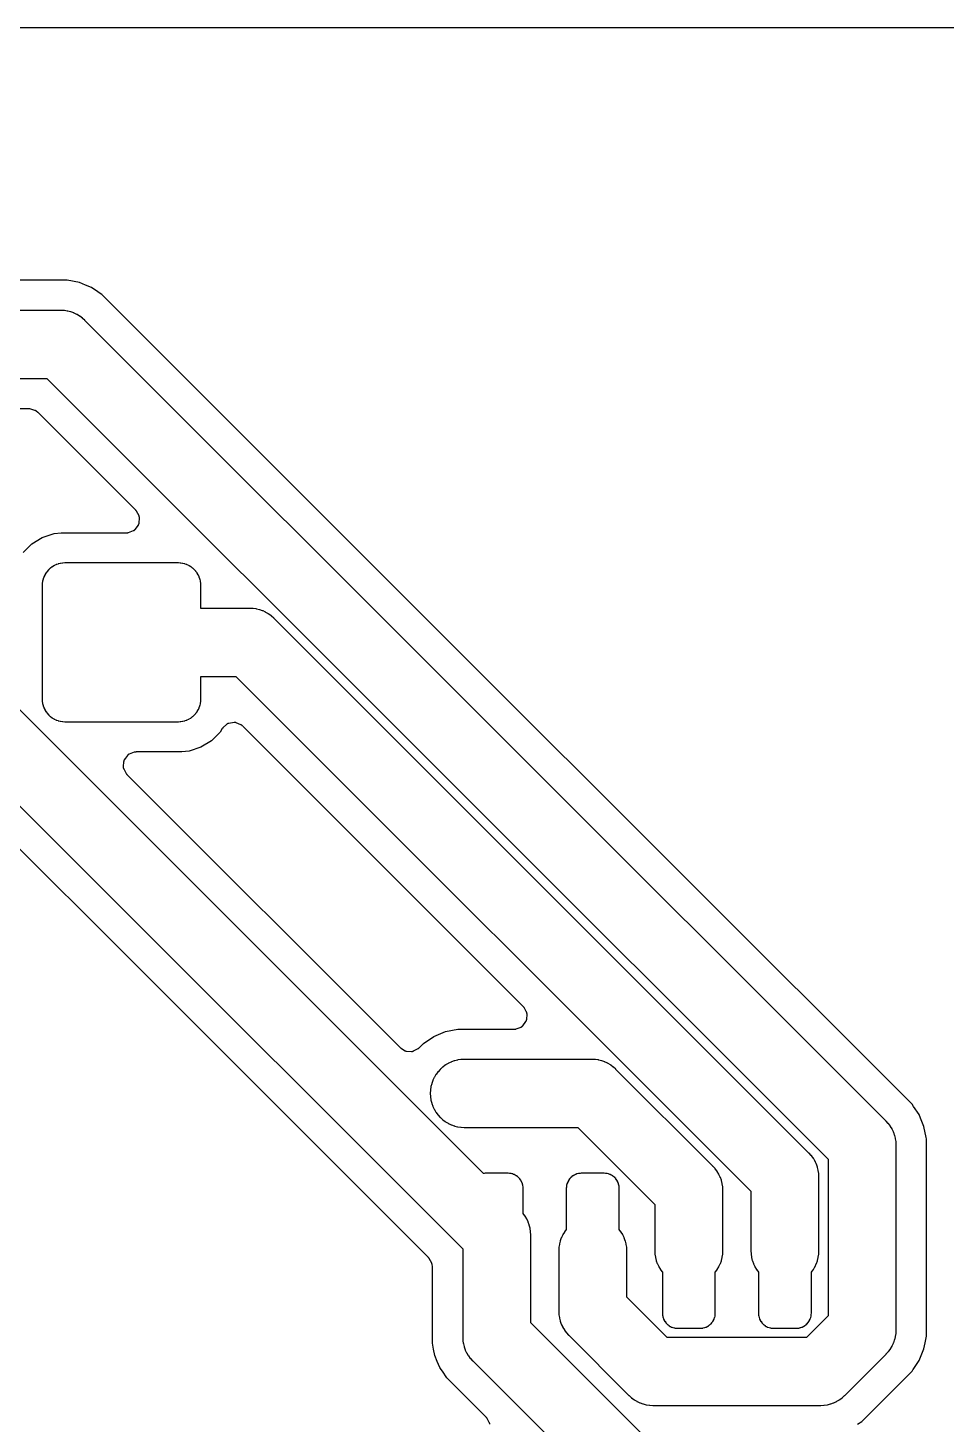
# Model space of a CAD drawing. Header units: metres. Extents: x 60.5 to 129.5, y -129.5 to -80.5.
# Drawn here: x 85.84 to 97.98, y -98.92 to -80.45 of the extents above; entities that cross this region are included whole.
import ezdxf

# ---------------------------------------------------------------- set-up
doc = ezdxf.new("R2010")
doc.units = ezdxf.units.M

msp = doc.modelspace()

# ---------------------------------------------------------------- linework, layer by layer
for points in [[(129.375, -80.451), (60.625, -80.451)], [(96.811, -98.923), (96.866, -98.887), (97.532, -98.221), (97.541, -98.207), (97.546, -98.2), (97.546, -98.2), (97.625, -98.081), (97.689, -97.927), (97.704, -97.849), (97.721, -97.762), (97.721, -95.148), (97.718, -95.132), (97.689, -94.984), (97.644, -94.875), (97.625, -94.829), (97.552, -94.72), (97.532, -94.69), (91.422, -88.58), (86.82, -83.978), (86.77, -83.945), (86.77, -83.945), (86.765, -83.942), (86.681, -83.885), (86.603, -83.853), (86.526, -83.821), (86.362, -83.788), (77.569, -83.788)], [(77.839, -85.089), (86.091, -85.089), (96.421, -95.419), (96.421, -97.492), (96.137, -97.776), (94.293, -97.776), (93.76, -97.243), (93.76, -96.63), (93.76, -96.629), (93.76, -96.628), (93.758, -96.588), (93.758, -96.587), (93.758, -96.586), (93.758, -96.585), (93.758, -96.583), (93.752, -96.545), (93.752, -96.543), (93.752, -96.542), (93.751, -96.541), (93.751, -96.54), (93.741, -96.502), (93.741, -96.5), (93.741, -96.499), (93.74, -96.498), (93.74, -96.497), (93.727, -96.46), (93.726, -96.459), (93.726, -96.458), (93.725, -96.457), (93.725, -96.455), (93.708, -96.42), (93.708, -96.419), (93.707, -96.418), (93.706, -96.417), (93.706, -96.416), (93.686, -96.382), (93.685, -96.381), (93.684, -96.38), (93.684, -96.379), (93.683, -96.378), (93.66, -96.347), (93.66, -95.805), (93.66, -95.804), (93.66, -95.803), (93.659, -95.788), (93.659, -95.787), (93.659, -95.785), (93.659, -95.784), (93.659, -95.783), (93.657, -95.768), (93.656, -95.767), (93.656, -95.766), (93.656, -95.765), (93.656, -95.764), (93.652, -95.749), (93.652, -95.748), (93.651, -95.747), (93.651, -95.746), (93.651, -95.745), (93.646, -95.731), (93.645, -95.73), (93.645, -95.728), (93.644, -95.727), (93.644, -95.726), (93.637, -95.713), (93.637, -95.712), (93.636, -95.711), (93.636, -95.71), (93.635, -95.709), (93.628, -95.696), (93.627, -95.695), (93.626, -95.694), (93.626, -95.693), (93.625, -95.692), (93.616, -95.68), (93.615, -95.679), (93.615, -95.678), (93.614, -95.677), (93.613, -95.676), (93.603, -95.665), (93.602, -95.664), (93.601, -95.664), (93.601, -95.663), (93.6, -95.662), (93.589, -95.652), (93.588, -95.651), (93.587, -95.65), (93.586, -95.65), (93.585, -95.649), (93.573, -95.64), (93.572, -95.639), (93.571, -95.639), (93.57, -95.638), (93.569, -95.637), (93.556, -95.63), (93.555, -95.629), (93.554, -95.629), (93.553, -95.628), (93.552, -95.628), (93.539, -95.621), (93.538, -95.621), (93.537, -95.62), (93.535, -95.62), (93.534, -95.619), (93.52, -95.614), (93.519, -95.614), (93.518, -95.614), (93.517, -95.613), (93.516, -95.613), (93.501, -95.609), (93.5, -95.609), (93.499, -95.609), (93.498, -95.609), (93.497, -95.608), (93.482, -95.606), (93.481, -95.606), (93.48, -95.606), (93.478, -95.606), (93.477, -95.606), (93.462, -95.605), (93.461, -95.605), (93.46, -95.605), (93.16, -95.605), (93.159, -95.605), (93.158, -95.605), (93.143, -95.606), (93.142, -95.606), (93.14, -95.606), (93.139, -95.606), (93.138, -95.606), (93.123, -95.608), (93.122, -95.609), (93.121, -95.609), (93.12, -95.609), (93.119, -95.609), (93.104, -95.613), (93.103, -95.613), (93.102, -95.614), (93.101, -95.614), (93.1, -95.614), (93.086, -95.619), (93.085, -95.62), (93.083, -95.62), (93.082, -95.621), (93.081, -95.621), (93.068, -95.628), (93.067, -95.628), (93.066, -95.629), (93.065, -95.629), (93.064, -95.63), (93.051, -95.637), (93.05, -95.638), (93.049, -95.639), (93.048, -95.639), (93.047, -95.64), (93.035, -95.649), (93.034, -95.65), (93.033, -95.65), (93.032, -95.651), (93.031, -95.652), (93.02, -95.662), (93.019, -95.663), (93.019, -95.664), (93.018, -95.664), (93.017, -95.665), (93.007, -95.676), (93.006, -95.677), (93.005, -95.678), (93.005, -95.679), (93.004, -95.68), (92.995, -95.692), (92.994, -95.693), (92.994, -95.694), (92.993, -95.695), (92.992, -95.696), (92.985, -95.709), (92.984, -95.71), (92.984, -95.711), (92.983, -95.712), (92.983, -95.713), (92.976, -95.726), (92.976, -95.727), (92.975, -95.728), (92.975, -95.73), (92.974, -95.731), (92.969, -95.745), (92.969, -95.746), (92.969, -95.747), (92.968, -95.748), (92.968, -95.749), (92.964, -95.764), (92.964, -95.765), (92.964, -95.766), (92.964, -95.767), (92.963, -95.768), (92.961, -95.783), (92.961, -95.784), (92.961, -95.785), (92.961, -95.787), (92.961, -95.788), (92.96, -95.803), (92.96, -95.804), (92.96, -95.805), (92.96, -96.347), (92.937, -96.378), (92.936, -96.379), (92.936, -96.38), (92.935, -96.381), (92.934, -96.382), (92.914, -96.416), (92.914, -96.417), (92.913, -96.418), (92.912, -96.419), (92.912, -96.42), (92.895, -96.455), (92.895, -96.457), (92.894, -96.458), (92.894, -96.459), (92.893, -96.46), (92.88, -96.497), (92.88, -96.498), (92.879, -96.499), (92.879, -96.5), (92.879, -96.502), (92.869, -96.54), (92.869, -96.541), (92.868, -96.542), (92.868, -96.543), (92.868, -96.545), (92.862, -96.583), (92.862, -96.585), (92.862, -96.586), (92.862, -96.587), (92.862, -96.588), (92.86, -96.628), (92.86, -96.629), (92.86, -96.63), (92.86, -97.43), (92.86, -97.431), (92.86, -97.432), (92.862, -97.471), (92.862, -97.472), (92.862, -97.474), (92.862, -97.475), (92.862, -97.476), (92.868, -97.515), (92.868, -97.516), (92.868, -97.517), (92.869, -97.519), (92.869, -97.52), (92.879, -97.558), (92.879, -97.559), (92.879, -97.56), (92.88, -97.561), (92.88, -97.563), (92.893, -97.6), (92.894, -97.601), (92.894, -97.602), (92.895, -97.603), (92.895, -97.604), (92.903, -97.621), (92.912, -97.64), (92.912, -97.641), (92.913, -97.642), (92.914, -97.643), (92.914, -97.644), (92.934, -97.678), (92.935, -97.679), (92.936, -97.68), (92.936, -97.681), (92.937, -97.682), (92.96, -97.713), (92.961, -97.714), (92.962, -97.715), (92.963, -97.716), (92.964, -97.717), (92.99, -97.746), (92.991, -97.747), (92.992, -97.748), (93.788, -98.544), (93.789, -98.545), (93.79, -98.546), (93.819, -98.572), (93.82, -98.573), (93.821, -98.574), (93.822, -98.575), (93.823, -98.576), (93.854, -98.599), (93.855, -98.6), (93.856, -98.6), (93.857, -98.601), (93.858, -98.602), (93.892, -98.622), (93.893, -98.622), (93.894, -98.623), (93.895, -98.624), (93.896, -98.624), (93.932, -98.641), (93.933, -98.641), (93.934, -98.642), (93.935, -98.642), (93.936, -98.643), (93.973, -98.656), (93.975, -98.656), (93.976, -98.657), (93.977, -98.657), (93.978, -98.657), (94.016, -98.667), (94.017, -98.667), (94.019, -98.668), (94.02, -98.668), (94.021, -98.668), (94.06, -98.674), (94.061, -98.674), (94.062, -98.674), (94.064, -98.674), (94.065, -98.674), (94.104, -98.676), (94.105, -98.676), (94.106, -98.676), (96.324, -98.676), (96.325, -98.676), (96.326, -98.676), (96.365, -98.674), (96.366, -98.674), (96.368, -98.674), (96.369, -98.674), (96.37, -98.674), (96.409, -98.668), (96.41, -98.668), (96.411, -98.668), (96.413, -98.667), (96.414, -98.667), (96.452, -98.657), (96.453, -98.657), (96.454, -98.657), (96.455, -98.656), (96.457, -98.656), (96.494, -98.643), (96.495, -98.642), (96.496, -98.642), (96.497, -98.641), (96.498, -98.641), (96.534, -98.624), (96.535, -98.624), (96.536, -98.623), (96.537, -98.622), (96.538, -98.622), (96.572, -98.602), (96.573, -98.601), (96.574, -98.6), (96.575, -98.6), (96.576, -98.599), (96.607, -98.576), (96.608, -98.575), (96.609, -98.574), (96.61, -98.573), (96.611, -98.572), (96.64, -98.546), (96.641, -98.545), (96.642, -98.544), (97.189, -97.997), (97.19, -97.996), (97.191, -97.995), (97.217, -97.966), (97.218, -97.965), (97.219, -97.964), (97.22, -97.963), (97.221, -97.962), (97.244, -97.931), (97.245, -97.93), (97.245, -97.929), (97.246, -97.928), (97.247, -97.927), (97.267, -97.893), (97.267, -97.892), (97.268, -97.891), (97.269, -97.89), (97.269, -97.889), (97.286, -97.853), (97.286, -97.852), (97.287, -97.851), (97.287, -97.85), (97.288, -97.849), (97.301, -97.812), (97.301, -97.81), (97.302, -97.809), (97.302, -97.808), (97.302, -97.807), (97.312, -97.769), (97.312, -97.768), (97.313, -97.766), (97.313, -97.765), (97.313, -97.764), (97.319, -97.725), (97.319, -97.724), (97.319, -97.723), (97.319, -97.721), (97.319, -97.72), (97.321, -97.681), (97.321, -97.68), (97.321, -97.679), (97.321, -95.232), (97.321, -95.231), (97.321, -95.23), (97.319, -95.19), (97.319, -95.189), (97.319, -95.188), (97.319, -95.187), (97.319, -95.186), (97.313, -95.147), (97.313, -95.145), (97.313, -95.144), (97.312, -95.143), (97.312, -95.142), (97.302, -95.104), (97.302, -95.103), (97.302, -95.101), (97.301, -95.1), (97.301, -95.099), (97.288, -95.062), (97.287, -95.061), (97.287, -95.06), (97.286, -95.059), (97.286, -95.058), (97.269, -95.022), (97.269, -95.021), (97.268, -95.02), (97.267, -95.019), (97.267, -95.018), (97.247, -94.984), (97.246, -94.983), (97.245, -94.982), (97.245, -94.981), (97.244, -94.98), (97.221, -94.948), (97.22, -94.947), (97.219, -94.946), (97.218, -94.946), (97.217, -94.945), (97.191, -94.916), (97.19, -94.915), (97.189, -94.914), (86.596, -84.321), (86.595, -84.32), (86.594, -84.319), (86.565, -84.293), (86.564, -84.292), (86.564, -84.291), (86.563, -84.29), (86.562, -84.289), (86.53, -84.266), (86.529, -84.265), (86.528, -84.265), (86.527, -84.264), (86.526, -84.263), (86.492, -84.243), (86.491, -84.243), (86.49, -84.242), (86.489, -84.241), (86.488, -84.241), (86.452, -84.224), (86.451, -84.224), (86.45, -84.223), (86.449, -84.223), (86.448, -84.222), (86.411, -84.209), (86.41, -84.209), (86.409, -84.208), (86.407, -84.208), (86.406, -84.208), (86.368, -84.198), (86.367, -84.198), (86.366, -84.197), (86.365, -84.197), (86.363, -84.197), (86.324, -84.191), (86.323, -84.191), (86.322, -84.191), (86.321, -84.191), (86.32, -84.191), (86.28, -84.189), (86.279, -84.189), (86.278, -84.189), (77.653, -84.189)], [(85.777, -87.393), (85.893, -87.277), (86.032, -87.191), (86.188, -87.139), (86.283, -87.129), (87.146, -87.129), (87.147, -87.129), (87.156, -87.129), (87.157, -87.129), (87.159, -87.129), (87.16, -87.129), (87.161, -87.129), (87.162, -87.129), (87.164, -87.128), (87.165, -87.128), (87.166, -87.128), (87.167, -87.128), (87.168, -87.127), (87.17, -87.127), (87.171, -87.126), (87.172, -87.126), (87.237, -87.102), (87.238, -87.101), (87.24, -87.101), (87.241, -87.1), (87.242, -87.1), (87.243, -87.099), (87.244, -87.099), (87.245, -87.098), (87.246, -87.097), (87.247, -87.097), (87.248, -87.096), (87.249, -87.095), (87.25, -87.094), (87.251, -87.094), (87.252, -87.093), (87.253, -87.092), (87.254, -87.091), (87.255, -87.09), (87.256, -87.089), (87.257, -87.089), (87.258, -87.088), (87.258, -87.087), (87.259, -87.086), (87.26, -87.085), (87.302, -87.029), (87.302, -87.028), (87.303, -87.027), (87.304, -87.026), (87.305, -87.025), (87.305, -87.024), (87.306, -87.023), (87.306, -87.021), (87.307, -87.02), (87.307, -87.019), (87.308, -87.018), (87.308, -87.017), (87.309, -87.016), (87.309, -87.015), (87.31, -87.013), (87.31, -87.012), (87.31, -87.011), (87.311, -87.01), (87.311, -87.009), (87.311, -87.007), (87.311, -87.006), (87.311, -87.005), (87.311, -87.004), (87.312, -87.002), (87.317, -86.933), (87.317, -86.931), (87.317, -86.93), (87.317, -86.929), (87.317, -86.928), (87.317, -86.927), (87.317, -86.925), (87.316, -86.924), (87.316, -86.923), (87.316, -86.922), (87.316, -86.92), (87.316, -86.919), (87.315, -86.918), (87.315, -86.917), (87.315, -86.916), (87.314, -86.914), (87.314, -86.913), (87.314, -86.912), (87.313, -86.911), (87.313, -86.91), (87.312, -86.909), (87.312, -86.907), (87.311, -86.906), (87.311, -86.905), (87.277, -86.844), (87.277, -86.843), (87.276, -86.842), (87.275, -86.841), (87.275, -86.84), (87.274, -86.839), (87.273, -86.838), (87.273, -86.837), (87.272, -86.836), (87.271, -86.835), (87.27, -86.834), (87.269, -86.833), (87.269, -86.832), (85.977, -85.54), (85.976, -85.54), (85.975, -85.539), (85.974, -85.538), (85.973, -85.537), (85.952, -85.52), (85.951, -85.519), (85.95, -85.519), (85.949, -85.518), (85.948, -85.517), (85.947, -85.517), (85.946, -85.516), (85.945, -85.515), (85.944, -85.515), (85.943, -85.514), (85.942, -85.514), (85.94, -85.513), (85.939, -85.513), (85.938, -85.512), (85.937, -85.512), (85.936, -85.512), (85.935, -85.511), (85.868, -85.492), (85.866, -85.491), (85.865, -85.491), (85.864, -85.491), (85.863, -85.49), (85.862, -85.49), (85.861, -85.49), (85.859, -85.49), (85.858, -85.49), (85.857, -85.49), (85.856, -85.49), (85.855, -85.49), (85.854, -85.49), (82.874, -85.49)], [(94.44, -99.534), (92.49, -97.584), (92.49, -96.42), (92.49, -96.419), (92.49, -96.418), (92.488, -96.378), (92.488, -96.377), (92.488, -96.376), (92.488, -96.375), (92.488, -96.373), (92.482, -96.335), (92.482, -96.333), (92.482, -96.332), (92.481, -96.331), (92.481, -96.33), (92.471, -96.292), (92.471, -96.29), (92.471, -96.289), (92.47, -96.288), (92.47, -96.287), (92.457, -96.25), (92.456, -96.249), (92.456, -96.248), (92.455, -96.247), (92.455, -96.245), (92.438, -96.21), (92.438, -96.209), (92.437, -96.208), (92.436, -96.207), (92.436, -96.206), (92.416, -96.172), (92.415, -96.171), (92.414, -96.17), (92.414, -96.169), (92.413, -96.168), (92.39, -96.137), (92.39, -95.805), (92.39, -95.804), (92.39, -95.803), (92.389, -95.788), (92.389, -95.787), (92.389, -95.785), (92.389, -95.784), (92.389, -95.783), (92.387, -95.768), (92.386, -95.767), (92.386, -95.766), (92.386, -95.765), (92.386, -95.764), (92.382, -95.749), (92.382, -95.748), (92.381, -95.747), (92.381, -95.746), (92.381, -95.745), (92.376, -95.731), (92.375, -95.73), (92.375, -95.728), (92.374, -95.727), (92.374, -95.726), (92.367, -95.713), (92.367, -95.712), (92.366, -95.711), (92.366, -95.71), (92.365, -95.709), (92.358, -95.696), (92.357, -95.695), (92.356, -95.694), (92.356, -95.693), (92.355, -95.692), (92.346, -95.68), (92.345, -95.679), (92.345, -95.678), (92.344, -95.677), (92.343, -95.676), (92.333, -95.665), (92.332, -95.664), (92.331, -95.664), (92.331, -95.663), (92.33, -95.662), (92.319, -95.652), (92.318, -95.651), (92.317, -95.65), (92.316, -95.65), (92.315, -95.649), (92.303, -95.64), (92.302, -95.639), (92.301, -95.639), (92.3, -95.638), (92.299, -95.637), (92.286, -95.63), (92.285, -95.629), (92.284, -95.629), (92.283, -95.628), (92.282, -95.628), (92.269, -95.621), (92.268, -95.621), (92.267, -95.62), (92.265, -95.62), (92.264, -95.619), (92.25, -95.614), (92.249, -95.614), (92.248, -95.614), (92.247, -95.613), (92.246, -95.613), (92.231, -95.609), (92.23, -95.609), (92.229, -95.609), (92.228, -95.609), (92.227, -95.608), (92.212, -95.606), (92.211, -95.606), (92.21, -95.606), (92.208, -95.606), (92.207, -95.606), (92.192, -95.605), (92.191, -95.605), (92.19, -95.605), (91.89, -95.605), (91.889, -95.605), (91.888, -95.605), (91.873, -95.606), (91.872, -95.606), (91.87, -95.606), (91.869, -95.606), (91.868, -95.606), (91.864, -95.607), (82.322, -86.065)], [(81.685, -86.702), (91.59, -96.606), (91.59, -97.77), (91.59, -97.771), (91.59, -97.772), (91.592, -97.812), (91.592, -97.813), (91.592, -97.814), (91.592, -97.815), (91.592, -97.817), (91.598, -97.855), (91.598, -97.857), (91.598, -97.858), (91.599, -97.859), (91.599, -97.86), (91.609, -97.898), (91.609, -97.9), (91.609, -97.901), (91.61, -97.902), (91.61, -97.903), (91.623, -97.94), (91.624, -97.941), (91.624, -97.942), (91.625, -97.943), (91.625, -97.945), (91.642, -97.98), (91.642, -97.981), (91.643, -97.982), (91.644, -97.983), (91.644, -97.984), (91.664, -98.018), (91.665, -98.019), (91.666, -98.02), (91.666, -98.021), (91.667, -98.022), (91.69, -98.054), (91.691, -98.055), (91.692, -98.056), (91.693, -98.057), (91.694, -98.057), (91.72, -98.087), (91.721, -98.087), (91.722, -98.088), (93.936, -100.302)], [(91.951, -98.924), (91.951, -98.923), (91.951, -98.922), (91.95, -98.921), (91.95, -98.92), (91.95, -98.918), (91.949, -98.917), (91.949, -98.916), (91.948, -98.915), (91.948, -98.914), (91.947, -98.913), (91.947, -98.911), (91.946, -98.91), (91.946, -98.909), (91.912, -98.848), (91.912, -98.847), (91.911, -98.846), (91.91, -98.845), (91.91, -98.844), (91.909, -98.843), (91.908, -98.842), (91.908, -98.841), (91.907, -98.84), (91.906, -98.839), (91.905, -98.838), (91.905, -98.837), (91.904, -98.836), (91.379, -98.312), (91.321, -98.225), (91.304, -98.2), (91.286, -98.173), (91.254, -98.095), (91.222, -98.018), (91.205, -97.931), (91.189, -97.854), (91.189, -96.844), (91.189, -96.843), (91.189, -96.842), (91.189, -96.84), (91.189, -96.839), (91.186, -96.813), (91.186, -96.811), (91.186, -96.81), (91.186, -96.809), (91.186, -96.808), (91.185, -96.807), (91.185, -96.805), (91.185, -96.804), (91.184, -96.803), (91.184, -96.802), (91.184, -96.801), (91.183, -96.8), (91.183, -96.798), (91.182, -96.797), (91.182, -96.796), (91.181, -96.795), (91.181, -96.794), (91.147, -96.733), (91.146, -96.732), (91.146, -96.731), (91.145, -96.73), (91.145, -96.729), (91.144, -96.728), (91.143, -96.727), (91.142, -96.726), (91.142, -96.725), (91.141, -96.724), (91.14, -96.723), (91.139, -96.722), (91.139, -96.721), (81.575, -87.158)], [(86.03, -87.83), (86.03, -89.33), (86.03, -89.331), (86.03, -89.332), (86.031, -89.357), (86.031, -89.358), (86.031, -89.359), (86.032, -89.361), (86.032, -89.362), (86.035, -89.386), (86.036, -89.387), (86.036, -89.389), (86.036, -89.39), (86.036, -89.391), (86.042, -89.415), (86.043, -89.416), (86.043, -89.417), (86.043, -89.418), (86.044, -89.419), (86.052, -89.443), (86.052, -89.444), (86.053, -89.445), (86.053, -89.446), (86.054, -89.447), (86.064, -89.469), (86.065, -89.47), (86.065, -89.471), (86.066, -89.472), (86.067, -89.474), (86.079, -89.495), (86.08, -89.496), (86.081, -89.497), (86.081, -89.498), (86.082, -89.499), (86.097, -89.518), (86.097, -89.519), (86.098, -89.52), (86.099, -89.521), (86.1, -89.522), (86.116, -89.54), (86.117, -89.541), (86.118, -89.542), (86.119, -89.543), (86.12, -89.544), (86.138, -89.56), (86.139, -89.561), (86.14, -89.562), (86.141, -89.563), (86.142, -89.563), (86.161, -89.578), (86.162, -89.579), (86.163, -89.579), (86.164, -89.58), (86.165, -89.581), (86.186, -89.593), (86.188, -89.594), (86.189, -89.595), (86.19, -89.595), (86.191, -89.596), (86.213, -89.606), (86.214, -89.607), (86.215, -89.607), (86.216, -89.608), (86.217, -89.608), (86.241, -89.616), (86.242, -89.617), (86.243, -89.617), (86.244, -89.617), (86.245, -89.618), (86.269, -89.624), (86.27, -89.624), (86.271, -89.624), (86.273, -89.624), (86.274, -89.625), (86.298, -89.628), (86.299, -89.628), (86.301, -89.629), (86.302, -89.629), (86.303, -89.629), (86.328, -89.63), (86.329, -89.63), (86.33, -89.63), (87.83, -89.63), (87.831, -89.63), (87.832, -89.63), (87.857, -89.629), (87.858, -89.629), (87.859, -89.629), (87.861, -89.628), (87.862, -89.628), (87.886, -89.625), (87.887, -89.624), (87.889, -89.624), (87.89, -89.624), (87.891, -89.624), (87.915, -89.618), (87.916, -89.617), (87.917, -89.617), (87.918, -89.617), (87.919, -89.616), (87.943, -89.608), (87.944, -89.608), (87.945, -89.607), (87.946, -89.607), (87.947, -89.606), (87.969, -89.596), (87.97, -89.595), (87.971, -89.595), (87.972, -89.594), (87.974, -89.593), (87.995, -89.581), (87.996, -89.58), (87.997, -89.579), (87.998, -89.579), (87.999, -89.578), (88.018, -89.563), (88.019, -89.563), (88.02, -89.562), (88.021, -89.561), (88.022, -89.56), (88.04, -89.544), (88.041, -89.543), (88.042, -89.542), (88.043, -89.541), (88.044, -89.54), (88.06, -89.522), (88.061, -89.521), (88.062, -89.52), (88.063, -89.519), (88.063, -89.518), (88.078, -89.499), (88.079, -89.498), (88.079, -89.497), (88.08, -89.496), (88.081, -89.495), (88.093, -89.474), (88.094, -89.472), (88.095, -89.471), (88.095, -89.47), (88.096, -89.469), (88.106, -89.447), (88.107, -89.446), (88.107, -89.445), (88.108, -89.444), (88.108, -89.443), (88.116, -89.419), (88.117, -89.418), (88.117, -89.417), (88.117, -89.416), (88.118, -89.415), (88.124, -89.391), (88.124, -89.39), (88.124, -89.389), (88.124, -89.387), (88.125, -89.386), (88.128, -89.362), (88.128, -89.361), (88.129, -89.359), (88.129, -89.358), (88.129, -89.357), (88.13, -89.332), (88.13, -89.331), (88.13, -89.33), (88.13, -89.03), (88.589, -89.03), (95.4, -95.841), (95.4, -96.63), (95.4, -96.631), (95.4, -96.632), (95.402, -96.672), (95.402, -96.673), (95.402, -96.674), (95.402, -96.675), (95.402, -96.677), (95.408, -96.715), (95.408, -96.717), (95.408, -96.718), (95.409, -96.719), (95.409, -96.72), (95.419, -96.758), (95.419, -96.76), (95.419, -96.761), (95.42, -96.762), (95.42, -96.763), (95.433, -96.8), (95.434, -96.801), (95.434, -96.802), (95.435, -96.803), (95.435, -96.805), (95.452, -96.84), (95.452, -96.841), (95.453, -96.842), (95.454, -96.843), (95.454, -96.844), (95.474, -96.878), (95.475, -96.879), (95.476, -96.88), (95.476, -96.881), (95.477, -96.882), (95.5, -96.913), (95.5, -97.455), (95.5, -97.456), (95.5, -97.457), (95.501, -97.472), (95.501, -97.473), (95.501, -97.475), (95.501, -97.476), (95.501, -97.477), (95.503, -97.492), (95.504, -97.493), (95.504, -97.494), (95.504, -97.495), (95.504, -97.496), (95.508, -97.511), (95.508, -97.512), (95.509, -97.513), (95.509, -97.514), (95.509, -97.515), (95.514, -97.529), (95.515, -97.53), (95.515, -97.532), (95.516, -97.533), (95.516, -97.534), (95.523, -97.547), (95.523, -97.548), (95.524, -97.549), (95.524, -97.55), (95.525, -97.551), (95.532, -97.564), (95.533, -97.565), (95.534, -97.566), (95.534, -97.567), (95.535, -97.568), (95.544, -97.58), (95.545, -97.581), (95.545, -97.582), (95.546, -97.583), (95.547, -97.584), (95.557, -97.595), (95.558, -97.596), (95.559, -97.596), (95.559, -97.597), (95.56, -97.598), (95.571, -97.608), (95.572, -97.609), (95.573, -97.61), (95.574, -97.61), (95.575, -97.611), (95.587, -97.62), (95.588, -97.621), (95.589, -97.621), (95.59, -97.622), (95.591, -97.623), (95.604, -97.63), (95.605, -97.631), (95.606, -97.631), (95.607, -97.632), (95.608, -97.632), (95.621, -97.639), (95.622, -97.639), (95.623, -97.64), (95.625, -97.64), (95.626, -97.641), (95.64, -97.646), (95.641, -97.646), (95.642, -97.646), (95.643, -97.647), (95.644, -97.647), (95.659, -97.651), (95.66, -97.651), (95.661, -97.651), (95.662, -97.651), (95.663, -97.652), (95.678, -97.654), (95.679, -97.654), (95.68, -97.654), (95.682, -97.654), (95.683, -97.654), (95.698, -97.655), (95.699, -97.655), (95.7, -97.655), (96, -97.655), (96.001, -97.655), (96.002, -97.655), (96.017, -97.654), (96.018, -97.654), (96.02, -97.654), (96.021, -97.654), (96.022, -97.654), (96.037, -97.652), (96.038, -97.651), (96.039, -97.651), (96.04, -97.651), (96.041, -97.651), (96.056, -97.647), (96.057, -97.647), (96.058, -97.646), (96.059, -97.646), (96.06, -97.646), (96.074, -97.641), (96.075, -97.64), (96.077, -97.64), (96.078, -97.639), (96.079, -97.639), (96.092, -97.632), (96.093, -97.632), (96.094, -97.631), (96.095, -97.631), (96.096, -97.63), (96.109, -97.623), (96.11, -97.622), (96.111, -97.621), (96.112, -97.621), (96.113, -97.62), (96.125, -97.611), (96.126, -97.61), (96.127, -97.61), (96.128, -97.609), (96.129, -97.608), (96.14, -97.598), (96.141, -97.597), (96.141, -97.596), (96.142, -97.596), (96.143, -97.595), (96.153, -97.584), (96.154, -97.583), (96.155, -97.582), (96.155, -97.581), (96.156, -97.58), (96.165, -97.568), (96.166, -97.567), (96.166, -97.566), (96.167, -97.565), (96.168, -97.564), (96.175, -97.551), (96.176, -97.55), (96.176, -97.549), (96.177, -97.548), (96.177, -97.547), (96.184, -97.534), (96.184, -97.533), (96.185, -97.532), (96.185, -97.53), (96.186, -97.529), (96.191, -97.515), (96.191, -97.514), (96.191, -97.513), (96.192, -97.512), (96.192, -97.511), (96.196, -97.496), (96.196, -97.495), (96.196, -97.494), (96.196, -97.493), (96.197, -97.492), (96.199, -97.477), (96.199, -97.476), (96.199, -97.475), (96.199, -97.473), (96.199, -97.472), (96.2, -97.457), (96.2, -97.456), (96.2, -97.455), (96.2, -96.913), (96.223, -96.882), (96.224, -96.881), (96.224, -96.88), (96.225, -96.879), (96.226, -96.878), (96.246, -96.844), (96.246, -96.843), (96.247, -96.842), (96.248, -96.841), (96.248, -96.84), (96.265, -96.805), (96.265, -96.803), (96.266, -96.802), (96.266, -96.801), (96.267, -96.8), (96.28, -96.763), (96.28, -96.762), (96.281, -96.761), (96.281, -96.76), (96.281, -96.758), (96.291, -96.72), (96.291, -96.719), (96.292, -96.718), (96.292, -96.717), (96.292, -96.715), (96.298, -96.677), (96.298, -96.675), (96.298, -96.674), (96.298, -96.673), (96.298, -96.672), (96.3, -96.632), (96.3, -96.631), (96.3, -96.63), (96.3, -95.655), (96.3, -95.654), (96.3, -95.653), (96.298, -95.613), (96.298, -95.612), (96.298, -95.611), (96.298, -95.61), (96.298, -95.608), (96.292, -95.57), (96.292, -95.568), (96.292, -95.567), (96.291, -95.566), (96.291, -95.565), (96.281, -95.527), (96.281, -95.525), (96.281, -95.524), (96.28, -95.523), (96.28, -95.522), (96.267, -95.485), (96.266, -95.484), (96.266, -95.483), (96.265, -95.482), (96.265, -95.48), (96.248, -95.445), (96.248, -95.444), (96.247, -95.443), (96.246, -95.442), (96.246, -95.441), (96.226, -95.407), (96.225, -95.406), (96.224, -95.405), (96.224, -95.404), (96.223, -95.403), (96.2, -95.371), (96.199, -95.37), (96.198, -95.369), (96.197, -95.368), (96.196, -95.368), (96.17, -95.338), (96.169, -95.338), (96.168, -95.337), (89.093, -88.262), (89.092, -88.261), (89.092, -88.26), (89.062, -88.234), (89.062, -88.233), (89.061, -88.232), (89.06, -88.231), (89.059, -88.23), (89.027, -88.207), (89.026, -88.206), (89.025, -88.206), (89.024, -88.205), (89.023, -88.204), (88.989, -88.184), (88.988, -88.184), (88.987, -88.183), (88.986, -88.182), (88.985, -88.182), (88.95, -88.165), (88.948, -88.165), (88.947, -88.164), (88.946, -88.164), (88.945, -88.163), (88.908, -88.15), (88.907, -88.15), (88.906, -88.149), (88.905, -88.149), (88.903, -88.149), (88.865, -88.139), (88.864, -88.139), (88.863, -88.138), (88.862, -88.138), (88.86, -88.138), (88.822, -88.132), (88.82, -88.132), (88.819, -88.132), (88.818, -88.132), (88.817, -88.132), (88.777, -88.13), (88.776, -88.13), (88.775, -88.13), (88.13, -88.13), (88.13, -87.83), (88.13, -87.829), (88.13, -87.828), (88.129, -87.803), (88.129, -87.802), (88.129, -87.801), (88.128, -87.799), (88.128, -87.798), (88.125, -87.774), (88.124, -87.773), (88.124, -87.771), (88.124, -87.77), (88.124, -87.769), (88.118, -87.745), (88.117, -87.744), (88.117, -87.743), (88.117, -87.742), (88.116, -87.741), (88.108, -87.717), (88.108, -87.716), (88.107, -87.715), (88.107, -87.714), (88.106, -87.713), (88.096, -87.691), (88.095, -87.69), (88.095, -87.689), (88.094, -87.688), (88.093, -87.686), (88.081, -87.665), (88.08, -87.664), (88.079, -87.663), (88.079, -87.662), (88.078, -87.661), (88.063, -87.642), (88.063, -87.641), (88.062, -87.64), (88.061, -87.639), (88.06, -87.638), (88.044, -87.62), (88.043, -87.619), (88.042, -87.618), (88.041, -87.617), (88.04, -87.616), (88.022, -87.6), (88.021, -87.599), (88.02, -87.598), (88.019, -87.597), (88.018, -87.597), (87.999, -87.582), (87.998, -87.581), (87.997, -87.581), (87.996, -87.58), (87.995, -87.579), (87.974, -87.567), (87.972, -87.566), (87.971, -87.565), (87.97, -87.565), (87.969, -87.564), (87.947, -87.554), (87.946, -87.553), (87.945, -87.553), (87.944, -87.552), (87.943, -87.552), (87.919, -87.544), (87.918, -87.543), (87.917, -87.543), (87.916, -87.543), (87.915, -87.542), (87.891, -87.536), (87.89, -87.536), (87.889, -87.536), (87.887, -87.536), (87.886, -87.535), (87.862, -87.532), (87.861, -87.532), (87.859, -87.531), (87.858, -87.531), (87.857, -87.531), (87.832, -87.53), (87.831, -87.53), (87.83, -87.53), (86.33, -87.53), (86.329, -87.53), (86.328, -87.53), (86.303, -87.531), (86.302, -87.531), (86.301, -87.531), (86.299, -87.532), (86.298, -87.532), (86.274, -87.535), (86.273, -87.536), (86.271, -87.536), (86.27, -87.536), (86.269, -87.536), (86.245, -87.542), (86.244, -87.543), (86.243, -87.543), (86.242, -87.543), (86.241, -87.544), (86.217, -87.552), (86.216, -87.552), (86.215, -87.553), (86.214, -87.553), (86.213, -87.554), (86.191, -87.564), (86.19, -87.565), (86.189, -87.565), (86.188, -87.566), (86.186, -87.567), (86.165, -87.579), (86.164, -87.58), (86.163, -87.581), (86.162, -87.581), (86.161, -87.582), (86.142, -87.597), (86.141, -87.597), (86.14, -87.598), (86.139, -87.599), (86.138, -87.6), (86.12, -87.616), (86.119, -87.617), (86.118, -87.618), (86.117, -87.619), (86.116, -87.62), (86.1, -87.638), (86.099, -87.639), (86.098, -87.64), (86.097, -87.641), (86.097, -87.642), (86.082, -87.661), (86.081, -87.662), (86.081, -87.663), (86.08, -87.664), (86.079, -87.665), (86.067, -87.686), (86.066, -87.688), (86.065, -87.689), (86.065, -87.69), (86.064, -87.691), (86.054, -87.713), (86.053, -87.714), (86.053, -87.715), (86.052, -87.716), (86.052, -87.717), (86.044, -87.741), (86.043, -87.742), (86.043, -87.743), (86.043, -87.744), (86.042, -87.745), (86.036, -87.769), (86.036, -87.77), (86.036, -87.771), (86.036, -87.773), (86.035, -87.774), (86.032, -87.798), (86.032, -87.799), (86.031, -87.801), (86.031, -87.802), (86.031, -87.803), (86.03, -87.828), (86.03, -87.829), (86.03, -87.83)], [(87.108, -90.255), (87.142, -90.316), (87.142, -90.317), (87.143, -90.318), (87.144, -90.319), (87.144, -90.32), (87.145, -90.321), (87.146, -90.322), (87.146, -90.323), (87.147, -90.324), (87.148, -90.325), (87.149, -90.326), (87.149, -90.327), (87.15, -90.328), (90.767, -93.944), (90.768, -93.945), (90.769, -93.946), (90.77, -93.947), (90.77, -93.947), (90.771, -93.948), (90.772, -93.949), (90.773, -93.95), (90.774, -93.95), (90.775, -93.951), (90.82, -93.979), (90.821, -93.98), (90.822, -93.981), (90.823, -93.981), (90.824, -93.982), (90.825, -93.982), (90.826, -93.983), (90.827, -93.983), (90.829, -93.984), (90.83, -93.984), (90.831, -93.985), (90.832, -93.985), (90.833, -93.985), (90.834, -93.986), (90.836, -93.986), (90.837, -93.986), (90.838, -93.987), (90.839, -93.987), (90.841, -93.987), (90.842, -93.987), (90.843, -93.987), (90.913, -93.992), (90.914, -93.992), (90.915, -93.992), (90.917, -93.992), (90.918, -93.992), (90.919, -93.992), (90.92, -93.992), (90.921, -93.992), (90.923, -93.992), (90.924, -93.992), (90.925, -93.992), (90.926, -93.991), (90.928, -93.991), (90.929, -93.991), (90.93, -93.99), (90.931, -93.99), (90.932, -93.99), (90.934, -93.989), (90.935, -93.989), (90.936, -93.988), (90.937, -93.988), (90.938, -93.987), (90.939, -93.987), (90.94, -93.986), (91.002, -93.953), (91.003, -93.952), (91.004, -93.952), (91.005, -93.951), (91.006, -93.95), (91.007, -93.95), (91.008, -93.949), (91.009, -93.948), (91.01, -93.947), (91.01, -93.947), (91.011, -93.946), (91.012, -93.945), (91.013, -93.944), (91.07, -93.887), (91.209, -93.794), (91.364, -93.73), (91.528, -93.698), (92.27, -93.698), (92.271, -93.698), (92.28, -93.697), (92.282, -93.697), (92.283, -93.697), (92.284, -93.697), (92.285, -93.697), (92.286, -93.697), (92.288, -93.696), (92.289, -93.696), (92.29, -93.696), (92.291, -93.696), (92.292, -93.695), (92.294, -93.695), (92.295, -93.694), (92.296, -93.694), (92.361, -93.67), (92.363, -93.669), (92.364, -93.669), (92.365, -93.668), (92.366, -93.668), (92.367, -93.667), (92.368, -93.667), (92.369, -93.666), (92.37, -93.665), (92.371, -93.665), (92.372, -93.664), (92.373, -93.663), (92.374, -93.662), (92.375, -93.662), (92.376, -93.661), (92.377, -93.66), (92.378, -93.659), (92.379, -93.658), (92.38, -93.658), (92.381, -93.657), (92.382, -93.656), (92.382, -93.655), (92.383, -93.654), (92.384, -93.653), (92.426, -93.597), (92.427, -93.596), (92.427, -93.595), (92.428, -93.594), (92.429, -93.593), (92.429, -93.592), (92.43, -93.591), (92.43, -93.589), (92.431, -93.588), (92.432, -93.587), (92.432, -93.586), (92.432, -93.585), (92.433, -93.584), (92.433, -93.583), (92.434, -93.581), (92.434, -93.58), (92.434, -93.579), (92.435, -93.578), (92.435, -93.577), (92.435, -93.575), (92.435, -93.574), (92.435, -93.573), (92.436, -93.572), (92.436, -93.57), (92.441, -93.501), (92.441, -93.5), (92.441, -93.498), (92.441, -93.497), (92.441, -93.496), (92.441, -93.495), (92.441, -93.493), (92.441, -93.492), (92.44, -93.491), (92.44, -93.49), (92.44, -93.488), (92.44, -93.487), (92.44, -93.486), (92.439, -93.485), (92.439, -93.484), (92.439, -93.482), (92.438, -93.481), (92.438, -93.48), (92.437, -93.479), (92.437, -93.478), (92.436, -93.477), (92.436, -93.475), (92.435, -93.474), (92.435, -93.473), (92.401, -93.412), (92.401, -93.411), (92.4, -93.41), (92.399, -93.409), (92.399, -93.408), (92.398, -93.407), (92.397, -93.406), (92.397, -93.405), (92.396, -93.404), (92.395, -93.403), (92.394, -93.402), (92.394, -93.401), (92.393, -93.401), (90.564, -91.571), (88.682, -89.69), (88.682, -89.689), (88.681, -89.689), (88.673, -89.681), (88.672, -89.68), (88.671, -89.679), (88.67, -89.679), (88.669, -89.678), (88.668, -89.677), (88.667, -89.676), (88.666, -89.676), (88.664, -89.675), (88.663, -89.674), (88.662, -89.674), (88.661, -89.673), (88.66, -89.673), (88.659, -89.672), (88.595, -89.644), (88.594, -89.644), (88.592, -89.643), (88.591, -89.643), (88.59, -89.643), (88.589, -89.642), (88.588, -89.642), (88.586, -89.642), (88.585, -89.641), (88.584, -89.641), (88.583, -89.641), (88.582, -89.641), (88.58, -89.641), (88.579, -89.64), (88.578, -89.64), (88.577, -89.64), (88.575, -89.64), (88.574, -89.64), (88.573, -89.64), (88.572, -89.64), (88.57, -89.64), (88.569, -89.641), (88.568, -89.641), (88.567, -89.641), (88.498, -89.652), (88.497, -89.652), (88.495, -89.653), (88.494, -89.653), (88.493, -89.653), (88.492, -89.653), (88.491, -89.654), (88.489, -89.654), (88.488, -89.655), (88.487, -89.655), (88.486, -89.656), (88.485, -89.656), (88.484, -89.657), (88.483, -89.657), (88.481, -89.658), (88.48, -89.658), (88.479, -89.659), (88.478, -89.66), (88.477, -89.66), (88.476, -89.661), (88.475, -89.662), (88.474, -89.663), (88.473, -89.663), (88.472, -89.664), (88.42, -89.711), (88.42, -89.712), (88.419, -89.713), (88.418, -89.713), (88.417, -89.714), (88.416, -89.715), (88.415, -89.716), (88.415, -89.717), (88.414, -89.718), (88.413, -89.719), (88.413, -89.72), (88.412, -89.721), (88.411, -89.722), (88.383, -89.767), (88.267, -89.883), (88.128, -89.969), (87.972, -90.021), (87.877, -90.03), (87.273, -90.03), (87.272, -90.031), (87.263, -90.031), (87.261, -90.031), (87.26, -90.031), (87.259, -90.031), (87.258, -90.031), (87.257, -90.031), (87.255, -90.032), (87.254, -90.032), (87.253, -90.032), (87.252, -90.032), (87.251, -90.033), (87.249, -90.033), (87.248, -90.034), (87.247, -90.034), (87.182, -90.058), (87.18, -90.059), (87.179, -90.059), (87.178, -90.06), (87.177, -90.06), (87.176, -90.061), (87.175, -90.061), (87.174, -90.062), (87.173, -90.063), (87.172, -90.063), (87.171, -90.064), (87.17, -90.065), (87.169, -90.066), (87.168, -90.066), (87.167, -90.067), (87.166, -90.068), (87.165, -90.069), (87.164, -90.07), (87.163, -90.071), (87.162, -90.071), (87.161, -90.072), (87.161, -90.073), (87.16, -90.074), (87.159, -90.075), (87.117, -90.131), (87.116, -90.132), (87.116, -90.133), (87.115, -90.134), (87.114, -90.135), (87.114, -90.136), (87.113, -90.137), (87.113, -90.139), (87.112, -90.14), (87.112, -90.141), (87.111, -90.142), (87.111, -90.143), (87.11, -90.144), (87.11, -90.145), (87.109, -90.147), (87.109, -90.148), (87.109, -90.149), (87.108, -90.15), (87.108, -90.151), (87.108, -90.153), (87.108, -90.154), (87.108, -90.155), (87.107, -90.156), (87.107, -90.158), (87.102, -90.227), (87.102, -90.229), (87.102, -90.23), (87.102, -90.231), (87.102, -90.232), (87.102, -90.233), (87.102, -90.235), (87.102, -90.236), (87.103, -90.237), (87.103, -90.238), (87.103, -90.24), (87.103, -90.241), (87.103, -90.242), (87.104, -90.243), (87.104, -90.244), (87.104, -90.246), (87.105, -90.247), (87.105, -90.248), (87.106, -90.249), (87.106, -90.25), (87.107, -90.251), (87.107, -90.253), (87.108, -90.254), (87.108, -90.255)], [(91.612, -94.998), (93.111, -94.998), (94.13, -96.017), (94.13, -96.63), (94.13, -96.631), (94.13, -96.632), (94.132, -96.672), (94.132, -96.673), (94.132, -96.674), (94.132, -96.675), (94.132, -96.677), (94.138, -96.715), (94.138, -96.717), (94.138, -96.718), (94.139, -96.719), (94.139, -96.72), (94.149, -96.758), (94.149, -96.76), (94.149, -96.761), (94.15, -96.762), (94.15, -96.763), (94.163, -96.8), (94.164, -96.801), (94.164, -96.802), (94.165, -96.803), (94.165, -96.805), (94.182, -96.84), (94.182, -96.841), (94.183, -96.842), (94.184, -96.843), (94.184, -96.844), (94.204, -96.878), (94.205, -96.879), (94.206, -96.88), (94.206, -96.881), (94.207, -96.882), (94.23, -96.913), (94.23, -97.455), (94.23, -97.456), (94.23, -97.457), (94.231, -97.472), (94.231, -97.473), (94.231, -97.475), (94.231, -97.476), (94.231, -97.477), (94.233, -97.492), (94.234, -97.493), (94.234, -97.494), (94.234, -97.495), (94.234, -97.496), (94.238, -97.511), (94.238, -97.512), (94.239, -97.513), (94.239, -97.514), (94.239, -97.515), (94.244, -97.529), (94.245, -97.53), (94.245, -97.532), (94.246, -97.533), (94.246, -97.534), (94.253, -97.547), (94.253, -97.548), (94.254, -97.549), (94.254, -97.55), (94.255, -97.551), (94.262, -97.564), (94.263, -97.565), (94.264, -97.566), (94.264, -97.567), (94.265, -97.568), (94.274, -97.58), (94.275, -97.581), (94.275, -97.582), (94.276, -97.583), (94.277, -97.584), (94.287, -97.595), (94.288, -97.596), (94.289, -97.596), (94.289, -97.597), (94.29, -97.598), (94.301, -97.608), (94.302, -97.609), (94.303, -97.61), (94.304, -97.61), (94.305, -97.611), (94.317, -97.62), (94.318, -97.621), (94.319, -97.621), (94.32, -97.622), (94.321, -97.623), (94.334, -97.63), (94.335, -97.631), (94.336, -97.631), (94.337, -97.632), (94.338, -97.632), (94.351, -97.639), (94.352, -97.639), (94.353, -97.64), (94.355, -97.64), (94.356, -97.641), (94.37, -97.646), (94.371, -97.646), (94.372, -97.646), (94.373, -97.647), (94.374, -97.647), (94.389, -97.651), (94.39, -97.651), (94.391, -97.651), (94.392, -97.651), (94.393, -97.652), (94.408, -97.654), (94.409, -97.654), (94.41, -97.654), (94.412, -97.654), (94.413, -97.654), (94.428, -97.655), (94.429, -97.655), (94.43, -97.655), (94.73, -97.655), (94.731, -97.655), (94.732, -97.655), (94.747, -97.654), (94.748, -97.654), (94.75, -97.654), (94.751, -97.654), (94.752, -97.654), (94.767, -97.652), (94.768, -97.651), (94.769, -97.651), (94.77, -97.651), (94.771, -97.651), (94.786, -97.647), (94.787, -97.647), (94.788, -97.646), (94.789, -97.646), (94.79, -97.646), (94.804, -97.641), (94.805, -97.64), (94.807, -97.64), (94.808, -97.639), (94.809, -97.639), (94.822, -97.632), (94.823, -97.632), (94.824, -97.631), (94.825, -97.631), (94.826, -97.63), (94.839, -97.623), (94.84, -97.622), (94.841, -97.621), (94.842, -97.621), (94.843, -97.62), (94.855, -97.611), (94.856, -97.61), (94.857, -97.61), (94.858, -97.609), (94.859, -97.608), (94.87, -97.598), (94.871, -97.597), (94.871, -97.596), (94.872, -97.596), (94.873, -97.595), (94.883, -97.584), (94.884, -97.583), (94.885, -97.582), (94.885, -97.581), (94.886, -97.58), (94.895, -97.568), (94.896, -97.567), (94.896, -97.566), (94.897, -97.565), (94.898, -97.564), (94.905, -97.551), (94.906, -97.55), (94.906, -97.549), (94.907, -97.548), (94.907, -97.547), (94.914, -97.534), (94.914, -97.533), (94.915, -97.532), (94.915, -97.53), (94.916, -97.529), (94.921, -97.515), (94.921, -97.514), (94.921, -97.513), (94.922, -97.512), (94.922, -97.511), (94.926, -97.496), (94.926, -97.495), (94.926, -97.494), (94.926, -97.493), (94.927, -97.492), (94.929, -97.477), (94.929, -97.476), (94.929, -97.475), (94.929, -97.473), (94.929, -97.472), (94.93, -97.457), (94.93, -97.456), (94.93, -97.455), (94.93, -96.913), (94.953, -96.882), (94.954, -96.881), (94.954, -96.88), (94.955, -96.879), (94.956, -96.878), (94.976, -96.844), (94.976, -96.843), (94.977, -96.842), (94.978, -96.841), (94.978, -96.84), (94.995, -96.805), (94.995, -96.803), (94.996, -96.802), (94.996, -96.801), (94.997, -96.8), (95.01, -96.763), (95.01, -96.762), (95.011, -96.761), (95.011, -96.76), (95.011, -96.758), (95.021, -96.72), (95.021, -96.719), (95.022, -96.718), (95.022, -96.717), (95.022, -96.715), (95.028, -96.677), (95.028, -96.675), (95.028, -96.674), (95.028, -96.673), (95.028, -96.672), (95.03, -96.632), (95.03, -96.631), (95.03, -96.63), (95.03, -95.83), (95.03, -95.829), (95.03, -95.828), (95.028, -95.789), (95.028, -95.788), (95.028, -95.786), (95.028, -95.785), (95.028, -95.784), (95.022, -95.745), (95.022, -95.744), (95.022, -95.743), (95.021, -95.741), (95.021, -95.74), (95.011, -95.702), (95.011, -95.701), (95.011, -95.7), (95.01, -95.699), (95.01, -95.697), (94.997, -95.66), (94.996, -95.659), (94.996, -95.658), (94.995, -95.657), (94.995, -95.656), (94.978, -95.62), (94.978, -95.619), (94.977, -95.618), (94.976, -95.617), (94.976, -95.616), (94.956, -95.582), (94.955, -95.581), (94.954, -95.58), (94.954, -95.579), (94.953, -95.578), (94.93, -95.547), (94.929, -95.546), (94.928, -95.545), (94.927, -95.544), (94.926, -95.543), (94.9, -95.514), (94.899, -95.513), (94.898, -95.512), (93.616, -94.23), (93.615, -94.229), (93.614, -94.228), (93.585, -94.202), (93.584, -94.201), (93.583, -94.2), (93.582, -94.199), (93.581, -94.199), (93.55, -94.175), (93.549, -94.174), (93.548, -94.174), (93.547, -94.173), (93.546, -94.172), (93.512, -94.152), (93.511, -94.152), (93.51, -94.151), (93.509, -94.15), (93.508, -94.15), (93.472, -94.133), (93.471, -94.133), (93.47, -94.132), (93.469, -94.132), (93.468, -94.131), (93.431, -94.118), (93.429, -94.118), (93.428, -94.117), (93.427, -94.117), (93.426, -94.117), (93.388, -94.107), (93.387, -94.107), (93.385, -94.106), (93.384, -94.106), (93.383, -94.106), (93.344, -94.1), (93.343, -94.1), (93.342, -94.1), (93.34, -94.1), (93.339, -94.1), (93.3, -94.098), (93.299, -94.098), (93.298, -94.098), (91.612, -94.098), (91.611, -94.098), (91.61, -94.098), (91.57, -94.1), (91.569, -94.1), (91.568, -94.1), (91.567, -94.1), (91.565, -94.1), (91.527, -94.106), (91.525, -94.106), (91.524, -94.106), (91.523, -94.107), (91.522, -94.107), (91.484, -94.117), (91.482, -94.117), (91.481, -94.117), (91.48, -94.118), (91.479, -94.118), (91.442, -94.131), (91.441, -94.132), (91.44, -94.132), (91.439, -94.133), (91.437, -94.133), (91.402, -94.15), (91.401, -94.15), (91.4, -94.151), (91.399, -94.152), (91.398, -94.152), (91.364, -94.172), (91.363, -94.173), (91.362, -94.174), (91.361, -94.174), (91.36, -94.175), (91.328, -94.199), (91.327, -94.199), (91.326, -94.2), (91.325, -94.201), (91.324, -94.202), (91.295, -94.228), (91.294, -94.229), (91.294, -94.23), (91.293, -94.231), (91.292, -94.231), (91.266, -94.261), (91.265, -94.262), (91.264, -94.262), (91.263, -94.263), (91.262, -94.264), (91.239, -94.296), (91.238, -94.297), (91.238, -94.298), (91.237, -94.299), (91.236, -94.3), (91.216, -94.334), (91.216, -94.335), (91.215, -94.336), (91.214, -94.337), (91.214, -94.338), (91.197, -94.374), (91.197, -94.375), (91.196, -94.376), (91.196, -94.377), (91.195, -94.378), (91.182, -94.415), (91.182, -94.416), (91.181, -94.417), (91.181, -94.419), (91.18, -94.42), (91.171, -94.458), (91.171, -94.459), (91.17, -94.46), (91.17, -94.461), (91.17, -94.463), (91.164, -94.501), (91.164, -94.503), (91.164, -94.504), (91.164, -94.505), (91.164, -94.506), (91.162, -94.546), (91.162, -94.547), (91.162, -94.548), (91.162, -94.549), (91.162, -94.55), (91.164, -94.59), (91.164, -94.591), (91.164, -94.592), (91.164, -94.593), (91.164, -94.595), (91.17, -94.633), (91.17, -94.635), (91.17, -94.636), (91.171, -94.637), (91.171, -94.638), (91.18, -94.676), (91.181, -94.678), (91.181, -94.679), (91.182, -94.68), (91.182, -94.681), (91.195, -94.718), (91.196, -94.719), (91.196, -94.72), (91.197, -94.721), (91.197, -94.723), (91.214, -94.758), (91.214, -94.759), (91.215, -94.76), (91.216, -94.761), (91.216, -94.762), (91.236, -94.796), (91.237, -94.797), (91.238, -94.798), (91.238, -94.799), (91.239, -94.8), (91.262, -94.832), (91.263, -94.833), (91.264, -94.834), (91.265, -94.835), (91.266, -94.836), (91.292, -94.865), (91.293, -94.866), (91.294, -94.866), (91.294, -94.867), (91.295, -94.868), (91.324, -94.894), (91.325, -94.895), (91.326, -94.896), (91.327, -94.897), (91.328, -94.898), (91.36, -94.921), (91.361, -94.922), (91.362, -94.922), (91.363, -94.923), (91.364, -94.924), (91.398, -94.944), (91.399, -94.944), (91.4, -94.945), (91.401, -94.946), (91.402, -94.946), (91.437, -94.963), (91.439, -94.963), (91.44, -94.964), (91.441, -94.964), (91.442, -94.965), (91.479, -94.978), (91.48, -94.978), (91.481, -94.979), (91.482, -94.979), (91.484, -94.98), (91.522, -94.989), (91.523, -94.989), (91.524, -94.99), (91.525, -94.99), (91.527, -94.99), (91.565, -94.996), (91.567, -94.996), (91.568, -94.996), (91.569, -94.996), (91.57, -94.996), (91.61, -94.998), (91.611, -94.998), (91.612, -94.998)]]:
    msp.add_lwpolyline(points)

doc.saveas('drawing.dxf')
